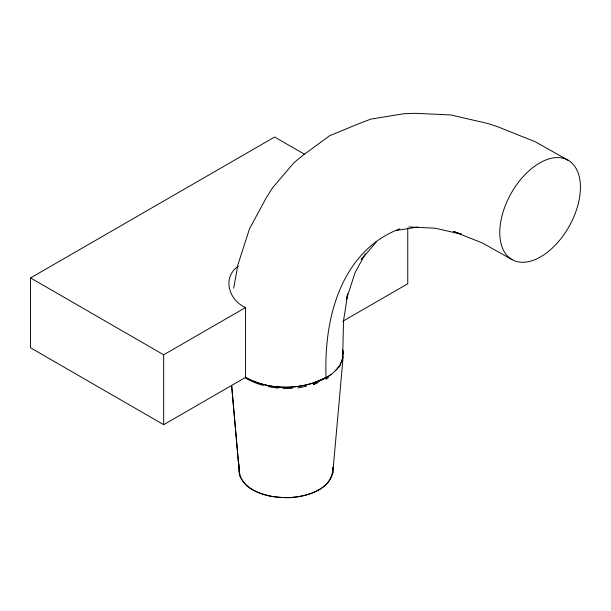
<?xml version="1.0" encoding="UTF-8"?>
<svg xmlns="http://www.w3.org/2000/svg" width="611" height="611" viewBox="0 0 611 611"><rect width="100%" height="100%" fill="white"/><g stroke="black" fill="none" stroke-linecap="round" stroke-linejoin="round"><path stroke-width="0.92" d="M399.808 228.82A287.575 166.032 60 0 0 326.045 377.499L313.504 382.883L313.466 384.548L318.278 382.585M313.833 384.472L313.871 382.807C291.73 389.887 266.098 388.726 245.553 377.415L163.679 424.676L30.55 347.812L30.55 277.936L274.629 137.024L304.209 154.102M314.191 384.365L314.23 382.692M314.466 384.258L314.505 382.593L318.14 381.562L329.344 375.803L331.055 374.306M314.841 384.105L314.879 382.44C329.054 378.209 345.75 366.608 342.557 349.95L343.183 351.707L342.924 354.258M326.045 377.499L326.007 379.171A57.052 33.796 1.3 0 0 328.55 377.598M343.145 356.809L332.796 472.784C331.131 480.292 325.594 486.127 318.942 489.663M239.153 470.432C241.337 492.932 270.994 497.797 289.301 497.682C305.653 496.445 328.733 491.122 332.445 472.456M342.488 358.558L342.313 360.353L340.915 362.774M332.69 470.012L332.835 468.606M233.715 288.087L237.9 264.746L249.54 228.751L266.197 197.933L272.407 187.997L294.067 162.587L303.415 154.957L329.55 135.802L359.543 123.399L370.808 119.122L403.924 113.73L415.595 113.318L450.826 114.96L487.96 123.529L497.736 126.76L535.175 141.729L568.253 160.319A57.052 33.376 -60.7 0 1 551.061 249.212A57.052 33.376 -60.7 0 1 501.005 220.304A57.052 33.376 -60.7 0 1 568.253 160.319M347.735 294.059L343.527 320.699L342.725 355.518A57.052 33.796 1.3 0 1 341.763 361.674M347.506 294.082L346.361 299.627L355.067 272.674L365.317 253.718M338.57 366.867L337.593 368.57L335.164 370.701M362.766 257.246L361.33 259.538L376.407 241.857M238.305 266.167C221.77 277.486 228.942 300.497 245.553 307.532L245.553 377.415M318.759 489.755C304.156 498.087 286.345 498.973 270.054 496.163C257.972 493.291 244.576 487.792 239.588 475.457L231.63 385.602M30.55 277.936L163.679 354.8L245.553 307.532M342.71 321.317L407.758 283.764L407.758 228.048M313.504 382.883C291.378 389.948 265.8 388.642 245.378 377.3M306.516 386.144L300.429 387.534A57.052 33.796 1.3 0 1 297.733 387.878M396.554 230.469L417.764 227.017M408.858 226.971L435.238 228.201L461.206 234.189M461.274 234.028L453.278 231.386L482.858 243.216L511.957 259.568M231.661 385.648L239.588 475.457M332.674 471.409L332.796 472.784L332.796 467.056M238.977 463.596L238.977 468.37M163.679 354.8L163.679 424.676M340.778 364.24A57.052 33.796 1.3 0 1 339.128 367.272M292.188 388.336A57.052 33.796 1.3 0 1 282.893 388.375M278.226 388.054A57.052 33.796 1.3 0 1 268.061 386.542M263.379 385.434A57.052 33.796 1.3 0 1 245.339 377.942"/></g></svg>
